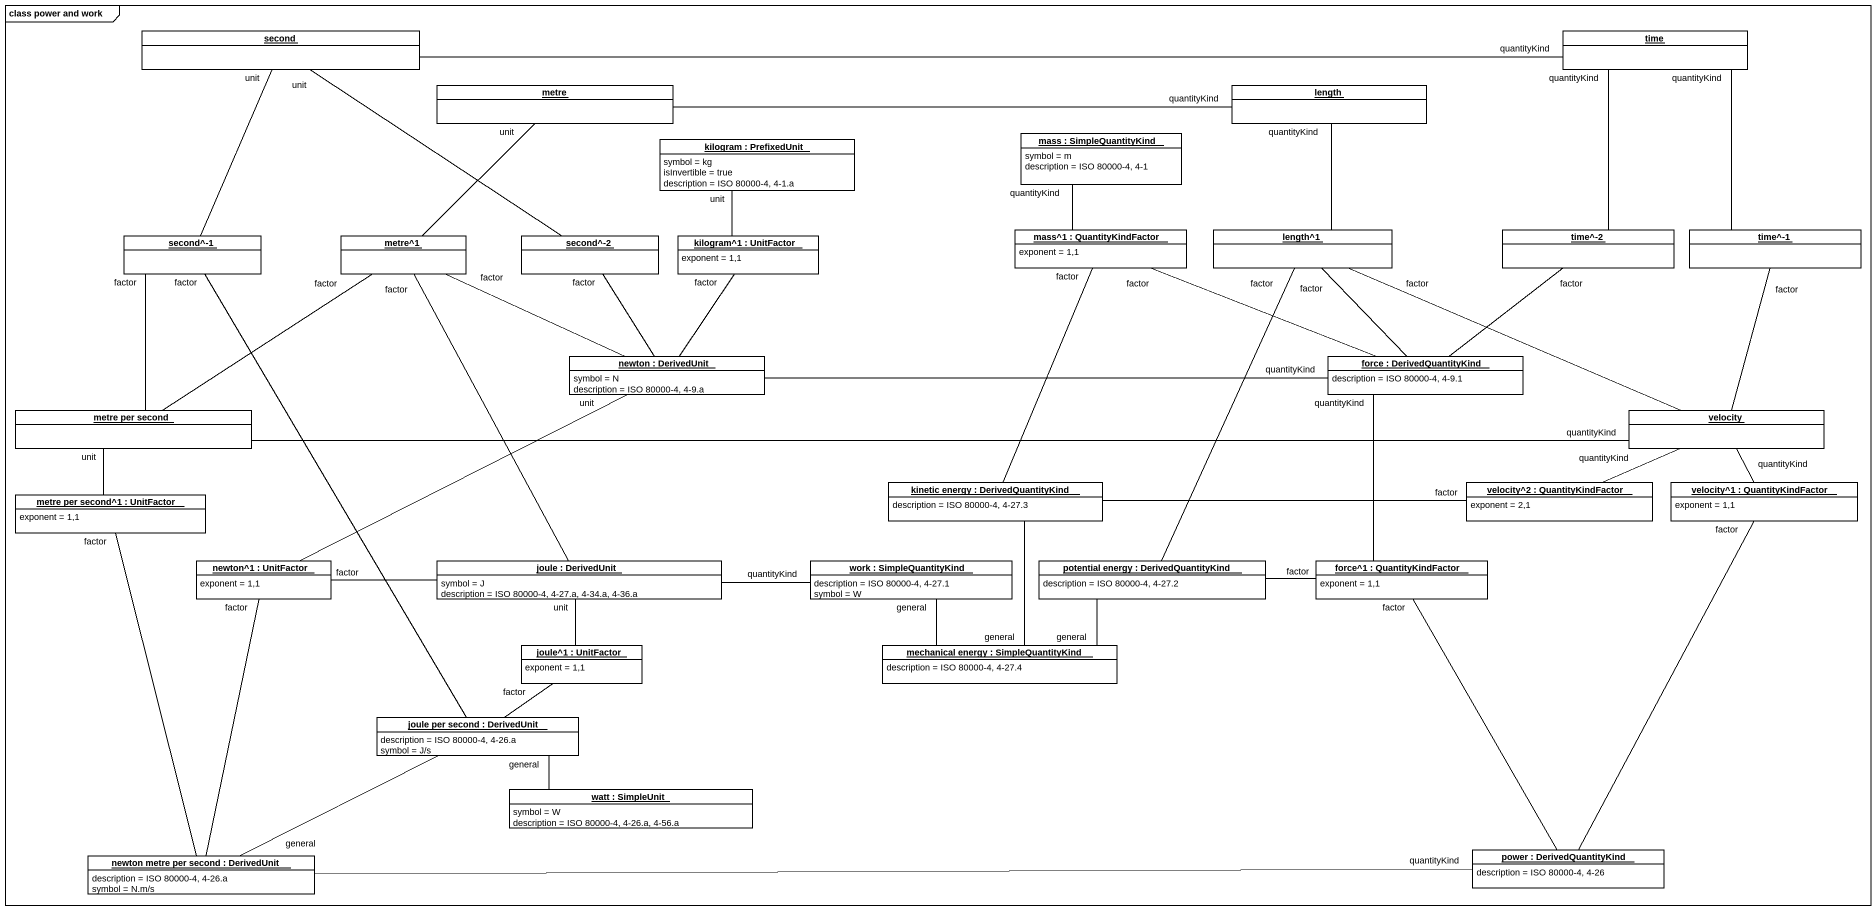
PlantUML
@startuml
mainframe class power and work
hide circle
hide empty members
object second #FFFFFF
object time #FFFFFF
object metre #FFFFFF
object length #FFFFFF
object "kilogram : PrefixedUnit" as kilogram #FFFFFF {
  symbol = kg
  isInvertible = true
  description = ISO 80000-4, 4-1.a
}
object "mass : SimpleQuantityKind" as mass #FFFFFF {
  symbol = m
  description = ISO 80000-4, 4-1
}
object "second^-1" as second_1 #FFFFFF
object "metre^1" as metre_1 #FFFFFF
object "second^-2" as second_2 #FFFFFF
object "kilogram^1 : UnitFactor" as kilogram_1 #FFFFFF {
  exponent = 1,1
}
object "mass^1 : QuantityKindFactor" as mass_1 #FFFFFF {
  exponent = 1,1
}
object "length^1" as length_1 #FFFFFF
object "time^-2" as time_2 #FFFFFF
object "time^-1" as time_1 #FFFFFF
object "newton : DerivedUnit" as newton #FFFFFF {
  symbol = N
  description = ISO 80000-4, 4-9.a
}
object "force : DerivedQuantityKind" as force #FFFFFF {
  description = ISO 80000-4, 4-9.1
}
object "metre per second" as metre_per_second #FFFFFF
object velocity #FFFFFF
object "metre per second^1 : UnitFactor" as metre_per_second_1 #FFFFFF {
  exponent = 1,1
}
object "kinetic energy : DerivedQuantityKind" as kinetic_energy #FFFFFF {
  description = ISO 80000-4, 4-27.3
}
object "velocity^2 : QuantityKindFactor" as velocity_2 #FFFFFF {
  exponent = 2,1
}
object "velocity^1 : QuantityKindFactor" as velocity_1 #FFFFFF {
  exponent = 1,1
}
object "newton^1 : UnitFactor" as newton_1 #FFFFFF {
  exponent = 1,1
}
object "joule : DerivedUnit" as joule #FFFFFF {
  symbol = J
  description = ISO 80000-4, 4-27.a, 4-34.a, 4-36.a
}
object "work : SimpleQuantityKind" as work #FFFFFF {
  description = ISO 80000-4, 4-27.1
  symbol = W
}
object "potential energy : DerivedQuantityKind" as potential_energy #FFFFFF {
  description = ISO 80000-4, 4-27.2
}
object "force^1 : QuantityKindFactor" as force_1 #FFFFFF {
  exponent = 1,1
}
object "joule^1 : UnitFactor" as joule_1 #FFFFFF {
  exponent = 1,1
}
object "mechanical energy : SimpleQuantityKind" as mechanical_energy #FFFFFF {
  description = ISO 80000-4, 4-27.4
}
object "joule per second : DerivedUnit" as joule_per_second #FFFFFF {
  description = ISO 80000-4, 4-26.a
  symbol = J/s
}
object "watt : SimpleUnit" as watt #FFFFFF {
  symbol = W
  description = ISO 80000-4, 4-26.a, 4-56.a
}
object "newton metre per second : DerivedUnit" as newton_metre_per_second #FFFFFF {
  description = ISO 80000-4, 4-26.a
  symbol = N.m/s
}
object "power : DerivedQuantityKind" as power #FFFFFF {
  description = ISO 80000-4, 4-26
}
second -right- time : quantityKind
second -- second_1 : unit
second -- second_2 : unit
time -- time_2 : quantityKind
time -- time_1 : quantityKind
metre -right- length : quantityKind
metre -- metre_1 : unit
length -- length_1 : quantityKind
kilogram -- kilogram_1 : unit
mass -- mass_1 : quantityKind
second_1 -- metre_per_second : factor
second_1 -- joule_per_second : factor
metre_1 -right- newton : factor
metre_1 -- metre_per_second : factor
metre_1 -- joule : factor
second_2 -- newton : factor
kilogram_1 -- newton : factor
mass_1 -right- force : factor
mass_1 -- kinetic_energy : factor
length_1 -- force : factor
length_1 -right- velocity : factor
length_1 -- potential_energy : factor
time_2 -- force : factor
time_1 -- velocity : factor
newton -right- force : quantityKind
newton -left- newton_1 : unit
force -- force_1 : quantityKind
metre_per_second -right- velocity : quantityKind
metre_per_second -- metre_per_second_1 : unit
velocity -left- velocity_2 : quantityKind
velocity -- velocity_1 : quantityKind
metre_per_second_1 -- newton_metre_per_second : factor
kinetic_energy -- mechanical_energy : general
velocity_2 -left- kinetic_energy : factor
velocity_1 -- power : factor
newton_1 -right- joule : factor
newton_1 -- newton_metre_per_second : factor
joule -right- work : quantityKind
joule -- joule_1 : unit
potential_energy -left- mechanical_energy : general
force_1 -left- potential_energy : factor
force_1 -- power : factor
joule_1 -- joule_per_second : factor
mechanical_energy -up- work : general
joule_per_second -right- watt : general
newton_metre_per_second -right- joule_per_second : general
newton_metre_per_second -right- power : quantityKind
@enduml
